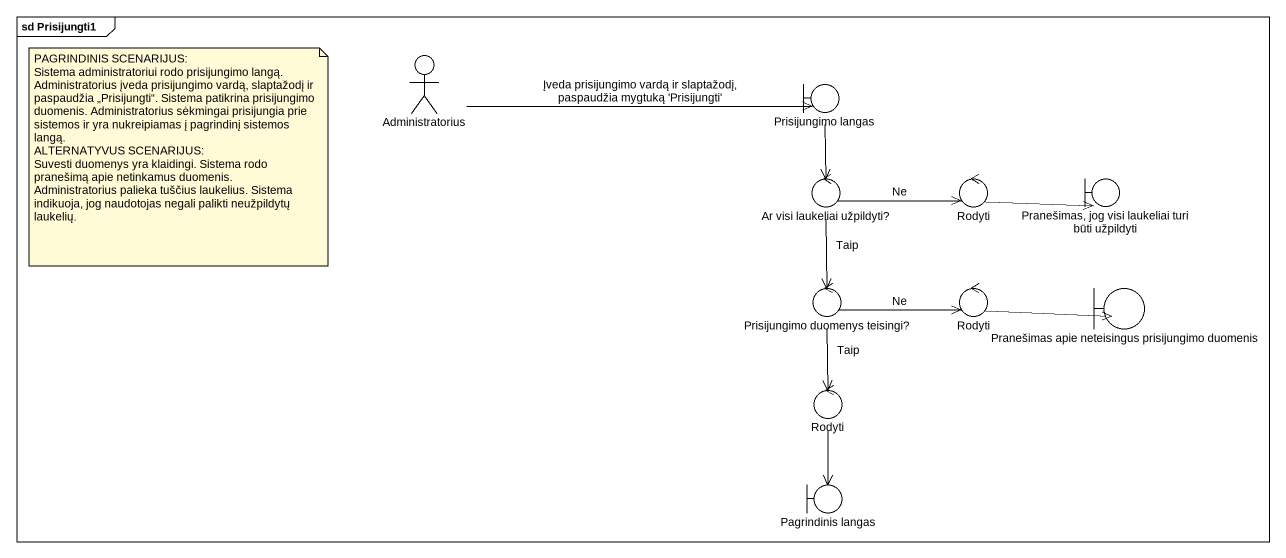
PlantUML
@startuml
mainframe sd Prisijungti1
actor Administratorius
boundary "Prisijungimo langas" as Prisijungimo_langas
control "Ar visi laukeliai užpildyti?" as Ar_visi_laukeliai_užpildyti
control Rodyti
boundary "Pranešimas, jog visi laukeliai turi būti užpildyti" as Pranešimas_jog_visi
control "Prisijungimo duomenys teisingi?" as Prisijungimo_duomenys
control "Rodyti" as Rodyti_2
boundary "Pranešimas apie neteisingus prisijungimo duomenis" as Pranešimas_apie_neteisingus
control "Rodyti" as Rodyti_3
boundary "Pagrindinis langas" as Pagrindinis_langas
Administratorius -right-> Prisijungimo_langas : Įveda prisijungimo vardą ir slaptažodį, paspaudžia mygtuką 'Prisijungti'
Prisijungimo_langas --> Ar_visi_laukeliai_užpildyti
Ar_visi_laukeliai_užpildyti -right-> Rodyti : Ne
Ar_visi_laukeliai_užpildyti --> Prisijungimo_duomenys : Taip
Rodyti -right-> Pranešimas_jog_visi
Prisijungimo_duomenys -right-> Rodyti_2 : Ne
Prisijungimo_duomenys --> Rodyti_3 : Taip
Rodyti_2 -right-> Pranešimas_apie_neteisingus
Rodyti_3 --> Pagrindinis_langas
note as N1
  PAGRINDINIS SCENARIJUS:
  Sistema administratoriui rodo prisijungimo langą. Administratorius įveda prisijungimo vardą, slaptažodį ir paspaudžia „Prisijungti“. Sistema patikrina prisijungimo duomenis. Administratorius sėkmingai prisijungia prie sistemos ir yra nukreipiamas į pagrindinį sistemos langą.
  ALTERNATYVUS SCENARIJUS:
  Suvesti duomenys yra klaidingi. Sistema rodo pranešimą apie netinkamus duomenis.
  Administratorius palieka tuščius laukelius. Sistema indikuoja, jog naudotojas negali palikti neužpildytų laukelių.
end note
@enduml
